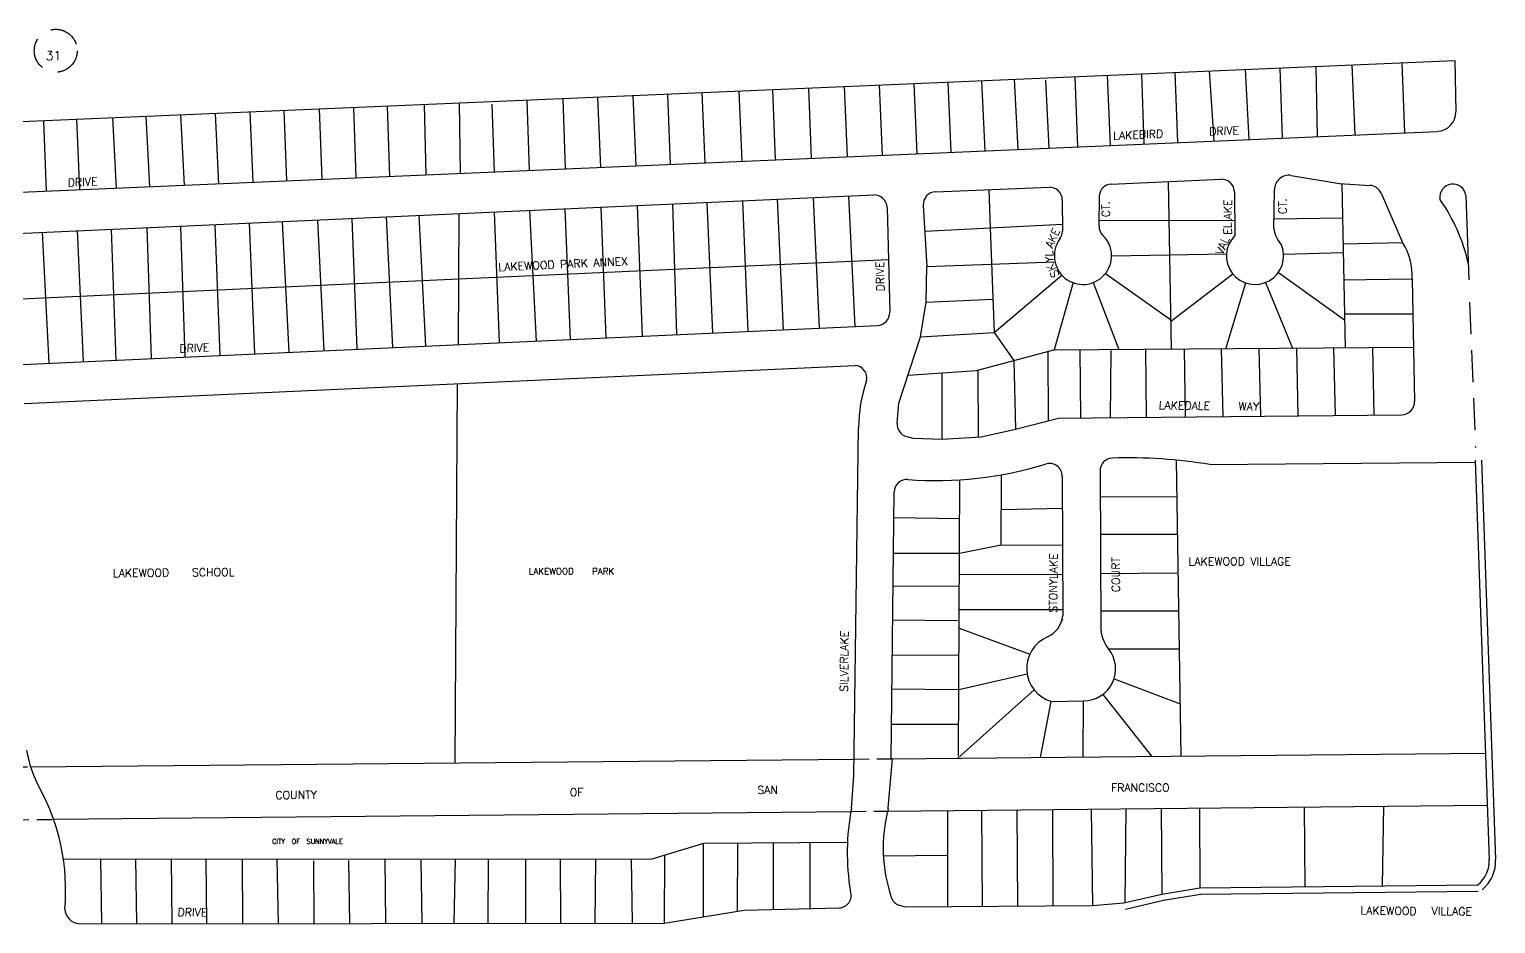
# Model space of a CAD drawing. Extents: x 2010 to 9864, y 25 to 4476.
# Drawn here: x 4353 to 6643, y 2923 to 4319 of the extents above; entities that cross this region are included whole.
import ezdxf
from ezdxf.enums import TextEntityAlignment as Align

# ---------------------------------------------------------------- set-up
doc = ezdxf.new("R2010")
doc.units = 0
doc.header["$LTSCALE"] = 200
doc.linetypes.add('HIDDEN', pattern=[0.375, 0.25, -0.125])
doc.linetypes.add('HIDDEN2', pattern=[0.18, 0.12, -0.06])
for name, color, linetype in [('BMPRLINE', 2, 'CONTINUOUS'), ('BMPRTXT', 2, 'CONTINUOUS'), ('BMRDS', 3, 'CONTINUOUS'), ('BMSTR', 3, 'CONTINUOUS'), ('BMSTRTXT', 2, 'CONTINUOUS'), ('TBTXT', 3, 'CONTINUOUS')]:
    doc.layers.add(name, color=color, linetype=linetype)
doc.styles.add('8', font='ROMAND', dxfattribs={"oblique": 3, "height": 25})
doc.styles.get("Standard").update_dxf_attribs({"font": 'romans'})

msp = doc.modelspace()

# ---------------------------------------------------------------- linework, layer by layer
at = {"layer": 'BMPRLINE'}
for p, q in [((3945.6, 4157.9), (6579.4, 4270.2)), ((6362.2, 4261), (6364.5, 4151.5)), ((6418.4, 4263.3), (6423.1, 4154.1)), ((6496.5, 4266.7), (6500.9, 4157.4)), ((5787.4, 4236.4), (5792.5, 4127)), ((5840.2, 4238.7), (5845.3, 4129.2)), ((5891, 4240.9), (5897.1, 4131.4)), ((5940.1, 4239.3), (5945.4, 4133.5)), ((5986, 4244.9), (5990.2, 4135.4)), ((6036.3, 4247.1), (6041.1, 4137.6)), ((6089.9, 4249.3), (6093.9, 4139.9)), ((6141.9, 4251.6), (6146, 4142.2)), ((6195.8, 4253.9), (6203.1, 4144.6)), ((6251.8, 4256.2), (6257.6, 4146.9)), ((6306.2, 4258.6), (6309.8, 4149.2)), ((5295.7, 4215.5), (5300.3, 4105.8)), ((5350, 4217.8), (5354.1, 4108.1)), ((5403.6, 4220.1), (5408.4, 4110.4)), ((5461, 4222.5), (5465.7, 4112.9)), ((5513.8, 4224.8), (5518.2, 4115.2)), ((5569.9, 4227.2), (5574.1, 4117.6)), ((5625.7, 4229.5), (5630.3, 4120)), ((5680.4, 4231.9), (5685, 4122.3)), ((5734.5, 4234.2), (5739, 4124.7)), ((4750.6, 4192.2), (4754.8, 4082.4)), ((4805.8, 4194.6), (4810.2, 4084.7)), ((4859.5, 4196.9), (4863.2, 4087)), ((4912.1, 4199.1), (4916, 4089.3)), ((4970, 4201.6), (4972.7, 4091.7)), ((5024.4, 4203.9), (5026.3, 4094)), ((5075.6, 4202), (5079.1, 4096.3)), ((5130.2, 4208.4), (5133.8, 4098.6)), ((5186.3, 4210.8), (5189.8, 4101)), ((5240.4, 4213.1), (5245, 4103.4)), ((4375.3, 4176.2), (4379.4, 4066.2)), ((4426.9, 4178.4), (4431.7, 4068.4)), ((4483, 4180.8), (4488.9, 4070.9)), ((4535.4, 4183.1), (4541.1, 4073.1)), ((4589.2, 4185.3), (4594.9, 4075.5)), ((4643.4, 4187.7), (4648.7, 4077.8)), ((4697.6, 4190), (4702.5, 4080.1)), ((6131.9, 4081.2), (6136.1, 3819.7)), ((6402.6, 4077.8), (6408.1, 3821.7)), ((5521.3, 4053.5), (5530.3, 3849.9)), ((5577.3, 4056), (5586.7, 3852.4)), ((5632.3, 4058.5), (5642.5, 3855)), ((5851.7, 4068.6), (5853.9, 4009)), ((5023.5, 3826.8), (5024.5, 4031)), ((5079.1, 4033.5), (5087.2, 3829.7)), ((5134.2, 4036), (5144.6, 3832.3)), ((5189.6, 4038.5), (5197.9, 3834.8)), ((5246, 4041.1), (5253.7, 3837.3)), ((5302.4, 4043.6), (5310.5, 3839.9)), ((5357.5, 4046.1), (5363.7, 3842.3)), ((5411.5, 4048.5), (5420.3, 3844.9)), ((5467, 4051), (5475.4, 3847.4)), ((4536.6, 4009), (4543.6, 3805)), ((4589.4, 4011.4), (4596.1, 3807.4)), ((4642.8, 4013.8), (4650.6, 3809.9)), ((4696.6, 4016.2), (4704.9, 3812.3)), ((4748.3, 4018.6), (4758.6, 3814.8)), ((4803.2, 4021), (4813, 3817.3)), ((4856.8, 4023.5), (4864.7, 3819.6)), ((4910.3, 4025.9), (4920.6, 3822.1)), ((4961.6, 4028.2), (4971.7, 3824.5)), ((5751.6, 4003.7), (5966.5, 4014.8)), ((5853.9, 4009), (5860.1, 3845.7)), ((6023.9, 4020.3), (6235.5, 4021)), ((6297, 4022.9), (6403.7, 4024.7)), ((4373.4, 4001.6), (4384, 3797.7)), ((4427.9, 4004.1), (4437.4, 3800.2)), ((4481, 4006.5), (4488.4, 3802.5)), ((6404.6, 3984), (6497.7, 3986)), ((6043.3, 3965.2), (6222.8, 3968.4)), ((6311.9, 3968.1), (6404.9, 3970.6)), ((5024, 3929.3), (5694.8, 3959.8)), ((5754.9, 3948.4), (5954.9, 3956)), ((6303.8, 3939.5), (6407.2, 3865.6)), ((4318.4, 3897.2), (5024, 3929.3)), ((5860.1, 3845.7), (5965.5, 3935.3)), ((5983.3, 3923.4), (5953.8, 3818.4)), ((6014.8, 3923.7), (6054.5, 3819.1)), ((6033.6, 3937.6), (6135.4, 3866)), ((6135.4, 3863), (6232.7, 3937.1)), ((6221.5, 3820.3), (6253, 3923)), ((6283.9, 3923.9), (6325.6, 3821.1)), ((6405.8, 3928), (6512.7, 3929.3)), ((5753.9, 3893), (5858.1, 3897.7)), ((6407, 3874.5), (6513.7, 3874.8)), ((5745, 3838.9), (5860.1, 3845.7)), ((5860.1, 3845.7), (5890.6, 3801.8)), ((5832.3, 3786.2), (5952.9, 3818.4)), ((5890.6, 3801.8), (5893.3, 3694.7)), ((5943.6, 3815.9), (5944.4, 3707.7)), ((5952.9, 3818.4), (6514.8, 3822.5)), ((5993.5, 3818.7), (5994.8, 3712.1)), ((6041.5, 3712.6), (6042.5, 3817.3)), ((6096.5, 3819.4), (6097.4, 3713.2)), ((6156.7, 3819.9), (6158.4, 3713.8)), ((6214.6, 3820.3), (6216.8, 3714.4)), ((6273.3, 3820.7), (6276.1, 3715)), ((6332.3, 3821.1), (6334.4, 3715.6)), ((6389.9, 3821.6), (6392.2, 3716.2)), ((6450.6, 3822), (6452.9, 3716.8)), ((5725.5, 3779.2), (5832.3, 3786.2)), ((5778.9, 3679.1), (5778.9, 3782.7)), ((5834.2, 3786.7), (5835.2, 3682.3)), ((5018.1, 3173.8), (5021.9, 3765.8)), ((6144.3, 3646.3), (6151.5, 3184.5)), ((5871, 3514.1), (5871.6, 3623.5)), ((5804.1, 3184.7), (5806.5, 3615.6)), ((6025.5, 3589.2), (6145.2, 3589.4)), ((5703.2, 3556.6), (5806.2, 3555.5)), ((5871.3, 3569.3), (5966.4, 3571.2)), ((6025.8, 3530.6), (6146.1, 3530.7)), ((5805.9, 3501.4), (5871, 3514.1)), ((5871, 3514.1), (5966.6, 3513.9)), ((5702.6, 3501.4), (5805.9, 3501.4)), ((5805.7, 3467.9), (5966.7, 3468.2)), ((6026.2, 3469.4), (6145.3, 3470.4)), ((5702, 3450.3), (5805.6, 3449.7)), ((5805.4, 3413.4), (5966.9, 3413.3)), ((5701.4, 3397.3), (5802.7, 3396.1)), ((6026.5, 3411.4), (6148, 3411.2)), ((5805.3, 3384.1), (5915.6, 3343.6)), ((6038.3, 3352), (6148.9, 3352)), ((5700.8, 3342.7), (5805, 3341.7)), ((5804.7, 3288.5), (5911.4, 3312.8)), ((6047.1, 3305.1), (6150.2, 3266.1)), ((5700.2, 3289.2), (5804.7, 3288.5)), ((5803.2, 3181.2), (5922.4, 3287.8)), ((6029.5, 3280.5), (6105.4, 3184.1)), ((5932.5, 3182.4), (5949.2, 3269.7)), ((5998.9, 3183.1), (5999.3, 3270.7)), ((5699.6, 3234), (5804.4, 3234)), ((5699, 3180.2), (6627.2, 3189)), ((4355.3, 3167.6), (5640.9, 3179.7)), ((4391.2, 3085.7), (5635.9, 3098.1)), ((5694.1, 3098.7), (6630, 3108)), ((5787.3, 3099.6), (5787.3, 2949.4)), ((5840.2, 3100.2), (5841.1, 2949.9)), ((5895.5, 3100.7), (5896.5, 2950.3)), ((5951.2, 3100.9), (5951.5, 2950.7)), ((6011.3, 3101.6), (6013.6, 2951.2)), ((6064.5, 2955.8), (6066.2, 3102.1)), ((6120.8, 3102.7), (6122, 2969.1)), ((6180.4, 3103.3), (6180.9, 2978.7)), ((6344.1, 3105), (6345.2, 2980.5)), ((6466.2, 2981.9), (6468.4, 3106.3)), ((5326, 3024.3), (5406.5, 3048.4)), ((5405.9, 2933.5), (5406.1, 3048.3)), ((5406.5, 3048.4), (5630.9, 3050.3)), ((5459, 2942), (5459.7, 3048.9)), ((5514.6, 3049.3), (5514.7, 2944.8)), ((5572.6, 2946.3), (5572.7, 3049.8)), ((4406.6, 3023.7), (5326, 3024.3)), ((4464.7, 3023.8), (4465.9, 2922.9)), ((4519, 3023.8), (4520.9, 2923)), ((4574.9, 3023.8), (4575.8, 2923)), ((4629, 3023.9), (4630.1, 2923.1)), ((4685.9, 3023.9), (4686.2, 2923.1)), ((4739.9, 3023.9), (4741.7, 2923.2)), ((4908.2, 3024), (4909.4, 2923.3)), ((5016.9, 2923.5), (5018.8, 3024.1)), ((5069.6, 2923.5), (5070.4, 3024.1)), ((5128.6, 2923.6), (5128.7, 3024.2)), ((5182.3, 3024.2), (5183, 2923.6)), ((5237, 2923.7), (5237.7, 3024.2)), ((5293.1, 3024.2), (5294.6, 2923.7)), ((5345.2, 2923.9), (5345.6, 3030.1)), ((5687, 3028.9), (5787.3, 3029.7)), ((4797.2, 3020.7), (4797.5, 2923.2)), ((4851.9, 3021.3), (4853.5, 2923.3)), ((4964.7, 3022), (4966, 2923.4))]:
    msp.add_line(p, q, dxfattribs=at)
at = {"layer": 'BMPRLINE', "linetype": 'HIDDEN2'}
for p, q in [((4290.5, 3167.9), (4355.3, 3167.6)), ((5640.9, 3179.7), (5701.4, 3180.3)), ((5635.9, 3098.1), (5693.5, 3098.7)), ((4328.8, 3085.1), (4391.2, 3085.7))]:
    msp.add_line(p, q, dxfattribs=at)
at = {"layer": 'BMRDS'}
for p, q in [((6579.4, 4270.2), (6580.8, 4190.1)), ((6596.6, 4059.6), (6601.1, 3927.9)), ((6611.1, 3646.2), (6633, 3022.7)), ((6621.1, 3646.5), (6643, 3023.1))]:
    msp.add_line(p, q, dxfattribs=at)
at = {"layer": 'BMRDS', "linetype": 'HIDDEN'}
msp.add_line((6602.4, 3893.1), (6611.4, 3666), dxfattribs=at)
at = {"layer": 'BMRDS'}
for centre, radius, start, end in [((6550.8, 4189.6), 30, 272.4626, 1.0256), ((6576.3, 4056.8), 20.5, 7.9586, 187.9586), ((6321.8, 3890.3), 285.6, 12.9005, 34.9574), ((6585.4, 3020.6), 47.7, 309.0202, 2.5743), ((6585.4, 3020.6), 57.7, 309.0202, 2.5743)]:
    msp.add_arc(centre, radius, start, end, dxfattribs=at)
at = {"layer": 'BMSTR'}
for p, q in [((3976.5, 4048.9), (6552.1, 4159.6)), ((6042.5, 4077.3), (6214.2, 4084.8)), ((6323.9, 4090.7), (6399.3, 4078)), ((6399.3, 4078), (6446.9, 4075.3)), ((4334.1, 3999.9), (5671.8, 4060.3)), ((5768.4, 4065.3), (5945.6, 4072.4)), ((6023.8, 4011.7), (6024.2, 4059.5)), ((6235.1, 4065), (6235.7, 3996.8)), ((6296.8, 4007.9), (6297.7, 4068.3)), ((6464.1, 4063.3), (6497.7, 3986)), ((5692.7, 4040.8), (5696.9, 3877.1)), ((5749.3, 4044.1), (5754.9, 3948.4)), ((5966.4, 4052.4), (5966.5, 4003.7)), ((5753.9, 3893), (5754.9, 3948.4)), ((6512.7, 3929.3), (6516.4, 3737.7)), ((5745, 3838.9), (5753.9, 3893)), ((4342.8, 3795.9), (5677.9, 3856.6)), ((5711.2, 3735.3), (5745, 3838.9)), ((4345.5, 3735), (5642.9, 3794)), ((5708.5, 3704.2), (5711.2, 3735.3)), ((5893.3, 3694.7), (5960.3, 3711.7)), ((5960.3, 3711.7), (6496.6, 3717.3)), ((5640.6, 3153.5), (5648.1, 3696.7)), ((5839.5, 3682.6), (5893.3, 3694.7)), ((5723.4, 3683.1), (5732.9, 3680.7)), ((5732.9, 3680.7), (5778.9, 3679.1)), ((5778.9, 3679.1), (5839.5, 3682.6)), ((6196.9, 3639.5), (6611.2, 3643.2)), ((5966.2, 3621.2), (5967, 3403.6)), ((6025.3, 3629.6), (6026.7, 3380.4)), ((5699, 3180.2), (5703.7, 3596.5)), ((5964.1, 3391.9), (5967, 3398.7)), ((5949.2, 3269.7), (5999.3, 3270.7)), ((5694.5, 3103.5), (5701.4, 3180.3)), ((5637.2, 3103.3), (5640.6, 3153.5)), ((6122, 2969.1), (6180.9, 2978.7)), ((6180.9, 2978.7), (6615.4, 2983.5)), ((6013.6, 2951.2), (6062.6, 2955.4)), ((6062.6, 2955.4), (6122, 2969.1)), ((6064.9, 2945.6), (6124.3, 2959.4)), ((6123.6, 2959.3), (6182.5, 2968.8)), ((6181.1, 2968.7), (6615.5, 2973.5)), ((5344.6, 2923.8), (5469.8, 2943.7)), ((5469.8, 2943.7), (5618.2, 2947.5)), ((5712, 2951.6), (5720.3, 2948.9)), ((5720.3, 2948.9), (6013.6, 2951.2)), ((4430.7, 2922.8), (5344.6, 2923.8))]:
    msp.add_line(p, q, dxfattribs=at)
for centre, radius, start, end in [((6043.4, 4058.1), 19.3, 92.6569, 175.8818), ((6215.1, 4064.9), 20, 0.5085, 92.4979), ((6320.1, 4068.6), 22.4, 80.2178, 180.718), ((5672.7, 4040.3), 20, 1.4969, 92.587), ((5769.2, 4045.3), 20, 92.2895, 183.3369), ((5946.4, 4052.4), 20, 0.0961, 92.2895), ((6445.7, 4055.3), 20, 23.534, 86.7174), ((6043.8, 4011.5), 20, 179.523, 225.5942), ((6343.1, 4013.5), 46.6, 186.9546, 222.7802), ((5998.6, 3965.3), 44.7, 143.6534, 45.5942), ((5946.5, 4003.7), 20, 323.6534, 0.0961), ((6267.3, 3965.3), 44.7, 135.1453, 21.686), ((6418.4, 3934.8), 94.4, 356.6422, 32.8298), ((5676.9, 3876.6), 20, 272.6045, 1.4969), ((5642.1, 3775), 19, 346.9502, 87.7726), ((5873.6, 3696.7), 225.4, 160.823, 180), ((6496.4, 3737.3), 20, 270.5955, 1.1292), ((5728.5, 3702.5), 20, 175.0631, 255.4288), ((5946.2, 3621.2), 20, 0.1951, 107.2423), ((6045.3, 3629.7), 20, 91.6071, 180.334), ((6067.3, 2842.7), 807.3, 80.7652, 91.6071), ((5770, 4189), 574.5, 265.5336, 287.2423), ((5723.7, 3596.2), 20, 85.5336, 179.3478), ((5927.2, 3407.3), 40, 293.4273, 352.8477), ((5957, 3403.5), 10, 352.8477, 0.1951), ((5964.5, 3321.2), 53.8, 113.4273, 253.5073), ((6078.4, 3384.9), 51.8, 184.9461, 219.426), ((5999.8, 3320.5), 49.8, 269.4599, 39.2811), ((4530.4, 3222.9), 183.6, 189.2036, 208.6496), ((4079.3, 2975.6), 330.8, 354.843, 28.7644), ((5994.4, 3033.7), 363.9, 168.9705, 189.5864), ((5932, 3041.3), 245.3, 165.7026, 198.2835), ((5684.6, 3104.4), 10, 345.7026, 354.8697), ((5617.5, 2966.7), 19.2, 272.1102, 19.5437), ((5718, 2970.6), 20, 198.2835, 252.3903), ((4432.9, 2946.9), 24.1, 182.3699, 264.794)]:
    msp.add_arc(centre, radius, start, end, dxfattribs=at)
at = {"layer": 'TBTXT', "linetype": 'HIDDEN'}
msp.add_circle((4394.6, 4285.4), 33.5, dxfattribs=at)

# ---------------------------------------------------------------- texts
at = {"layer": 'BMPRTXT'}
for s, rotation, p in [('LAKEWOOD PARK ANNEX', 2.6742, (5086.1, 3941.4)), ('LAKEWOOD   SCHOOL', 0.5481, (4483.9, 3463.7)), ('COUNTY', 0.5481, (4737.6, 3117.2)), ('LAKEWOOD', 359.1097, (6431.7, 2937.5)), ('VILLAGE', 359.1097, (6542.8, 2936.6))]:
    msp.add_text(s, height=12.5, rotation=rotation, dxfattribs=at).set_placement(p)
for s, height, p in [('LAKEWOOD VILLAGE', 12.5, (6163.6, 3482.1)), ('LAKEWOOD   PARK', 10, (5133.2, 3468)), ('SAN', 12.5, (5490.1, 3125.3)), ('FRANCISCO', 12.5, (6042.4, 3128.9)), ('OF', 12.5, (5197.2, 3121.8)), ('CITY  OF  SUNNYVALE', 7.5, (4732.5, 3047.6))]:
    msp.add_text(s, height=height, dxfattribs=at).set_placement(p)
at = {"layer": 'BMSTRTXT', "style": '8', "oblique": 3}
for s, rotation, p in [('LAKEBIRD       DRIVE', 2.6117, (6045.7, 4146.3)), ('DRIVE', 2.8599, (4413.2, 4073.1)), ('CT.', 90, (6316.6, 4029.9)), ('CT.', 91.241, (6040.7, 4025.3)), ('AKE', 90, (6230.9, 4021.6)), ('AKE', 66.1366, (5950.6, 3976)), ('EL', 93.2593, (6231.1, 3998.2)), ('VAL', 67.9409, (6216.9, 3965.4)), ('YL', 94.9524, (5953, 3954.8)), ('DRIVE', 91.7061, (5688.8, 3909.6)), ('SK', 118.5756, (5962.5, 3935.2)), ('DRIVE', 2.6117, (4587.7, 3814.2)), ('LAKEDALE    WAY', 359.2343, (6116.5, 3725.9)), ('STONYLAKE', 89.5524, (5958.2, 3408)), ('COURT', 89.5524, (6055.9, 3439.8)), ('SILVERLAKE', 89.5468, (5631.6, 3284.3)), ('DRIVE', 359.5706, (4584.4, 2934.6))]:
    msp.add_text(s, height=12.5, rotation=rotation, dxfattribs=at).set_placement(p)
at = {"layer": 'TBTXT'}
msp.add_text('31', height=14.18, dxfattribs=at).set_placement((4391.1, 4270.7), align=Align.CENTER)

doc.saveas('drawing.dxf')
